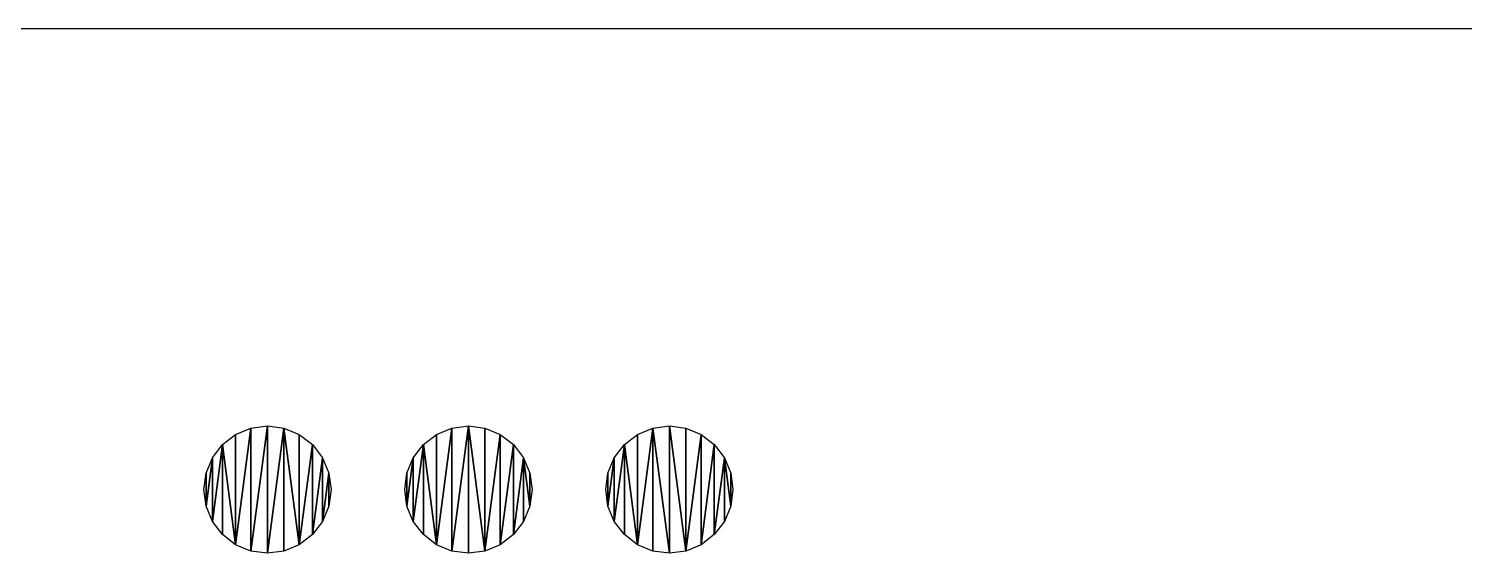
# Model space of a CAD drawing. Header units: metres. Extents: x -935 to 1842, y -1273 to 224.
# Drawn here: x 364.8 to 450.6, y 178.9 to 210.2 of the extents above; entities that cross this region are included whole.
import ezdxf

# ---------------------------------------------------------------- set-up
doc = ezdxf.new("R2010")
doc.units = ezdxf.units.M

msp = doc.modelspace()

# ---------------------------------------------------------------- linework, layer by layer
at = {"layer": 'Group#8'}
msp.add_line((536.3, 210.238), (115.907, 210.238), dxfattribs=at)

# ---------------------------------------------------------------- meshes
mesh = msp.add_polyface(dxfattribs=at)
corners = [(375.435, 183.722), (375.435, 181.755), (375.305, 182.738), (375.814, 184.638), (375.814, 180.839), (376.418, 185.424), (376.418, 180.053), (377.204, 179.449), (377.204, 186.028), (378.12, 186.407), (378.12, 179.07), (379.103, 186.537), (379.103, 178.94), (380.087, 186.407), (380.087, 179.07), (381.003, 179.449), (381.003, 186.028), (381.789, 185.424), (381.789, 180.053), (382.393, 184.638), (382.393, 180.839), (382.772, 183.722), (382.772, 181.755), (382.902, 182.738)]
mesh.append_faces([[corners[k] for k in face] for face in [(0, 1, 2), (22, 21, 23)]], dxfattribs={"vtx0": -1})
mesh.append_faces([[corners[k] for k in face] for face in [(1, 3, 4), (4, 5, 6), (6, 5, 7), (7, 9, 10), (10, 11, 12), (12, 13, 14), (14, 13, 15), (15, 17, 18), (18, 19, 20), (20, 21, 22)]], dxfattribs={"vtx0": -1, "vtx1": -1})
mesh.append_faces([[corners[k] for k in face] for face in [(1, 0, 3), (4, 3, 5), (7, 5, 8), (7, 8, 9), (10, 9, 11), (12, 11, 13), (15, 13, 16), (15, 16, 17), (18, 17, 19), (20, 19, 21)]], dxfattribs={"vtx0": -1, "vtx2": -1})
mesh = msp.add_polyface(dxfattribs=at)
corners = [(387.435, 183.722), (387.435, 181.755), (387.305, 182.738), (387.814, 184.638), (387.814, 180.839), (388.418, 185.424), (388.418, 180.053), (389.204, 179.449), (389.204, 186.028), (390.12, 186.407), (390.12, 179.07), (391.103, 186.537), (391.103, 178.94), (392.087, 179.07), (392.087, 186.407), (393.003, 186.028), (393.003, 179.449), (393.789, 185.424), (393.789, 180.053), (394.393, 184.638), (394.393, 180.839), (394.772, 181.755), (394.772, 183.722), (394.902, 182.738)]
mesh.append_faces([[corners[k] for k in face] for face in [(0, 1, 2), (21, 22, 23)]], dxfattribs={"vtx0": -1})
mesh.append_faces([[corners[k] for k in face] for face in [(1, 3, 4), (4, 5, 6), (6, 5, 7), (7, 9, 10), (10, 11, 12), (12, 11, 13), (13, 15, 16), (16, 17, 18), (18, 19, 20), (20, 19, 21)]], dxfattribs={"vtx0": -1, "vtx1": -1})
mesh.append_faces([[corners[k] for k in face] for face in [(1, 0, 3), (4, 3, 5), (7, 5, 8), (7, 8, 9), (10, 9, 11), (13, 11, 14), (13, 14, 15), (16, 15, 17), (18, 17, 19), (21, 19, 22)]], dxfattribs={"vtx0": -1, "vtx2": -1})
mesh = msp.add_polyface(dxfattribs=at)
corners = [(399.435, 183.722), (399.435, 181.755), (399.305, 182.738), (399.814, 184.638), (399.814, 180.839), (400.418, 185.424), (400.418, 180.053), (401.204, 179.449), (401.204, 186.028), (402.12, 186.407), (402.12, 179.07), (403.103, 178.94), (403.103, 186.537), (404.087, 179.07), (404.087, 186.407), (405.003, 186.028), (405.003, 179.449), (405.789, 185.424), (405.789, 180.053), (406.393, 184.638), (406.393, 180.839), (406.772, 181.755), (406.772, 183.722), (406.902, 182.738)]
mesh.append_faces([[corners[k] for k in face] for face in [(0, 1, 2), (21, 22, 23)]], dxfattribs={"vtx0": -1})
mesh.append_faces([[corners[k] for k in face] for face in [(1, 3, 4), (4, 5, 6), (6, 5, 7), (7, 9, 10), (10, 9, 11), (11, 12, 13), (13, 15, 16), (16, 17, 18), (18, 19, 20), (20, 19, 21)]], dxfattribs={"vtx0": -1, "vtx1": -1})
mesh.append_faces([[corners[k] for k in face] for face in [(1, 0, 3), (4, 3, 5), (7, 5, 8), (7, 8, 9), (11, 9, 12), (13, 12, 14), (13, 14, 15), (16, 15, 17), (18, 17, 19), (21, 19, 22)]], dxfattribs={"vtx0": -1, "vtx2": -1})

doc.saveas('drawing.dxf')
